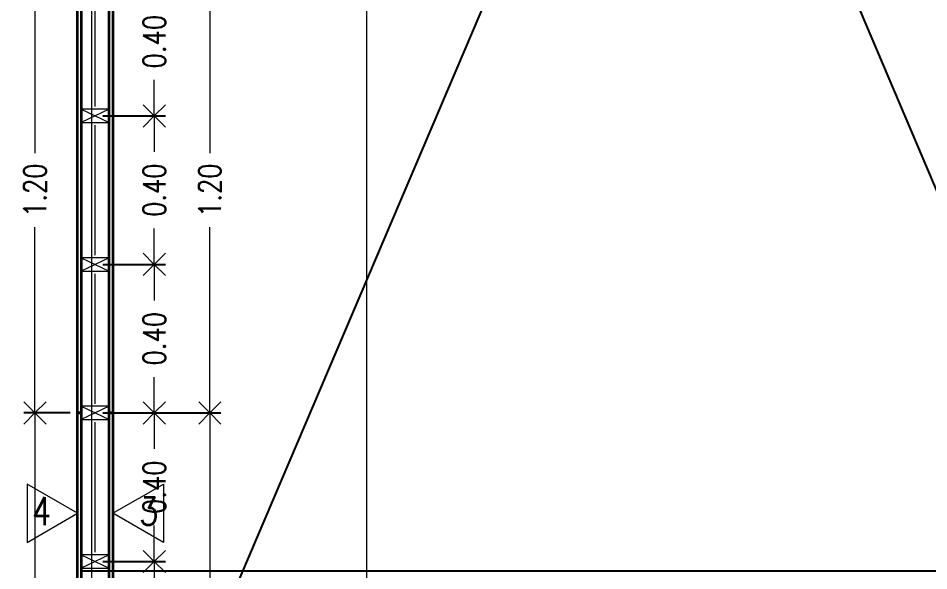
# Model space of a CAD drawing. Header units: metres. Extents: x -2 to 612, y -64 to 156.
# Drawn here: x 466.697 to 469.147, y 44.036 to 45.525 of the extents above; entities that cross this region are included whole.
import ezdxf

# ---------------------------------------------------------------- set-up
doc = ezdxf.new("R2010")
doc.units = ezdxf.units.M
doc.header["$LTSCALE"] = 5
doc.header["$MEASUREMENT"] = 0
doc.layers.get('0').update_dxf_attribs({"color": 30})
doc.layers.get('DEFPOINTS').update_dxf_attribs({"color": 210})
for name, color, linetype, lineweight in [('A-ANNO-DIMS', 3, 'Continuous', 18), ('A-ANNO-SYMB', 3, 'Continuous', 18), ('A-ANNO-TEXT', 3, 'Continuous', 18), ('A-ELEV-MBE2', 4, 'Continuous', 25), ('A-SECT-MCUT', 7, 'Continuous', 35), ('A-WALL-PATT', 8, 'Continuous', 18), ('A-WALL-STUD', 3, 'Continuous', 18)]:
    doc.layers.add(name, color=color, linetype=linetype, lineweight=lineweight)
doc.styles.add('E-ROMANS', font='romans.shx', dxfattribs={"width": 0.8})
doc.dimstyles.new('E-0050_ARW_12', dxfattribs={"dimscale": 0.001, "dimtxt": 60, "dimasz": 60, "dimexe": 30, "dimexo": 20, "dimgap": 30, "dimtad": 0, "dimzin": 0, "dimdsep": 46, "dimtxsty": 'E-ROMANS', "dimblk": 'OPEN90', "dimcen": 30, "dimclrd": 256, "dimclre": 256, "dimclrt": 256, "dimadec": 0, "dimazin": 0, "dimtfac": 1, "dimtmove": 1, "dimatfit": 3, "dimldrblk": 'OPEN90', "dimfxl": 1, "dimtfill": 1, "dimtolj": 1, "dimtzin": 0, "dimlwd": -1, "dimarcsym": 0})

# ---------------------------------------------------------------- blocks, each defined once
blk = doc.blocks.new('_Open90')
at = {"color": 0, "linetype": 'ByBlock', "lineweight": -2}
for p, q in [((-0.5, 0.5), (0, 0)), ((0, 0), (-1, 0)), ((0, 0), (-0.5, -0.5))]:
    blk.add_line(p, q, dxfattribs=at)
blk = doc.blocks.new('*D543')
at = {"layer": 'A-ANNO-DIMS', "lineweight": -2, "transparency": 16777216}
for p, q in [((466.9241, 44.0615), (467.0929, 44.0615)), ((466.9616, 43.6615), (467.0929, 43.6615))]:
    blk.add_line(p, q, dxfattribs=at)
at = {"layer": 'A-ANNO-DIMS', "transparency": 16777216}
for p, q in [((467.0629, 44.0015), (467.0629, 43.9647)), ((467.0629, 43.7215), (467.0629, 43.7584))]:
    blk.add_line(p, q, dxfattribs=at)
at = {"layer": 'DEFPOINTS', "color": 0, "transparency": 16777216}
for p in [(466.9041, 44.0615), (467.0629, 44.0615), (466.9416, 43.6615)]:
    blk.add_point(p, dxfattribs=at)
at = {"layer": 'A-ANNO-DIMS', "transparency": 16777216, "xscale": 0.06, "yscale": 0.06, "zscale": 0.06}
for p, rotation in [((467.0629, 44.0615), 90), ((467.0629, 43.6615), 270)]:
    blk.add_blockref('_Open90', p, dxfattribs=dict(at, rotation=rotation))
at = {"layer": 'A-ANNO-DIMS', "transparency": 16777216, "insert": (467.0629, 43.8615), "char_height": 0.06, "attachment_point": 5, "rotation": 90, "style": 'E-ROMANS', "bg_fill": 3, "box_fill_scale": 1.25, "bg_fill_color": 256, "bg_fill_true_color": 13158600, "bg_fill_transparency": 0}
blk.add_mtext('\\A1;0.40', dxfattribs=at)
blk = doc.blocks.new('*D544')
at = {"layer": 'A-ANNO-DIMS', "lineweight": -2, "transparency": 16777216}
for p, q in [((466.9241, 44.4615), (467.0929, 44.4615)), ((466.9241, 44.0615), (467.0929, 44.0615))]:
    blk.add_line(p, q, dxfattribs=at)
at = {"layer": 'A-ANNO-DIMS', "transparency": 16777216}
for p, q in [((467.0629, 44.4015), (467.0629, 44.3647)), ((467.0629, 44.1215), (467.0629, 44.1584))]:
    blk.add_line(p, q, dxfattribs=at)
at = {"layer": 'DEFPOINTS', "color": 0, "transparency": 16777216}
for p in [(466.9041, 44.4615), (467.0629, 44.4615), (466.9041, 44.0615)]:
    blk.add_point(p, dxfattribs=at)
at = {"layer": 'A-ANNO-DIMS', "transparency": 16777216, "xscale": 0.06, "yscale": 0.06, "zscale": 0.06}
for p, rotation in [((467.0629, 44.4615), 90), ((467.0629, 44.0615), 270)]:
    blk.add_blockref('_Open90', p, dxfattribs=dict(at, rotation=rotation))
at = {"layer": 'A-ANNO-DIMS', "transparency": 16777216, "insert": (467.0629, 44.2615), "char_height": 0.06, "attachment_point": 5, "rotation": 90, "style": 'E-ROMANS', "bg_fill": 3, "box_fill_scale": 1.25, "bg_fill_color": 256, "bg_fill_true_color": 13158600, "bg_fill_transparency": 0}
blk.add_mtext('\\A1;0.40', dxfattribs=at)
blk = doc.blocks.new('*D545')
at = {"layer": 'A-ANNO-DIMS', "lineweight": -2, "transparency": 16777216}
for p, q in [((466.9241, 44.8615), (467.0929, 44.8615)), ((466.9241, 44.4615), (467.0929, 44.4615))]:
    blk.add_line(p, q, dxfattribs=at)
at = {"layer": 'A-ANNO-DIMS', "transparency": 16777216}
for p, q in [((467.0629, 44.8015), (467.0629, 44.7647)), ((467.0629, 44.5215), (467.0629, 44.5584))]:
    blk.add_line(p, q, dxfattribs=at)
at = {"layer": 'DEFPOINTS', "color": 0, "transparency": 16777216}
for p in [(466.9041, 44.8615), (467.0629, 44.8615), (466.9041, 44.4615)]:
    blk.add_point(p, dxfattribs=at)
at = {"layer": 'A-ANNO-DIMS', "transparency": 16777216, "xscale": 0.06, "yscale": 0.06, "zscale": 0.06}
for p, rotation in [((467.0629, 44.8615), 90), ((467.0629, 44.4615), 270)]:
    blk.add_blockref('_Open90', p, dxfattribs=dict(at, rotation=rotation))
at = {"layer": 'A-ANNO-DIMS', "transparency": 16777216, "insert": (467.0629, 44.6615), "char_height": 0.06, "attachment_point": 5, "rotation": 90, "style": 'E-ROMANS', "bg_fill": 3, "box_fill_scale": 1.25, "bg_fill_color": 256, "bg_fill_true_color": 13158600, "bg_fill_transparency": 0}
blk.add_mtext('\\A1;0.40', dxfattribs=at)
blk = doc.blocks.new('*D546')
at = {"layer": 'A-ANNO-DIMS', "lineweight": -2, "transparency": 16777216}
for p, q in [((466.9241, 45.2615), (467.0929, 45.2615)), ((466.9241, 44.8615), (467.0929, 44.8615))]:
    blk.add_line(p, q, dxfattribs=at)
at = {"layer": 'A-ANNO-DIMS', "transparency": 16777216}
for p, q in [((467.0629, 45.2015), (467.0629, 45.1647)), ((467.0629, 44.9215), (467.0629, 44.9584))]:
    blk.add_line(p, q, dxfattribs=at)
at = {"layer": 'DEFPOINTS', "color": 0, "transparency": 16777216}
for p in [(466.9041, 45.2615), (467.0629, 45.2615), (466.9041, 44.8615)]:
    blk.add_point(p, dxfattribs=at)
at = {"layer": 'A-ANNO-DIMS', "transparency": 16777216, "xscale": 0.06, "yscale": 0.06, "zscale": 0.06}
for p, rotation in [((467.0629, 45.2615), 90), ((467.0629, 44.8615), 270)]:
    blk.add_blockref('_Open90', p, dxfattribs=dict(at, rotation=rotation))
at = {"layer": 'A-ANNO-DIMS', "transparency": 16777216, "insert": (467.0629, 45.0615), "char_height": 0.06, "attachment_point": 5, "rotation": 90, "style": 'E-ROMANS', "bg_fill": 3, "box_fill_scale": 1.25, "bg_fill_color": 256, "bg_fill_true_color": 13158600, "bg_fill_transparency": 0}
blk.add_mtext('\\A1;0.40', dxfattribs=at)
blk = doc.blocks.new('*D547')
at = {"layer": 'A-ANNO-DIMS', "lineweight": -2, "transparency": 16777216}
for p, q in [((466.9241, 45.6615), (467.0929, 45.6615)), ((466.9241, 45.2615), (467.0929, 45.2615))]:
    blk.add_line(p, q, dxfattribs=at)
at = {"layer": 'A-ANNO-DIMS', "transparency": 16777216}
for p, q in [((467.0629, 45.6015), (467.0629, 45.5647)), ((467.0629, 45.3215), (467.0629, 45.3584))]:
    blk.add_line(p, q, dxfattribs=at)
at = {"layer": 'DEFPOINTS', "color": 0, "transparency": 16777216}
for p in [(466.9041, 45.6615), (467.0629, 45.6615), (466.9041, 45.2615)]:
    blk.add_point(p, dxfattribs=at)
at = {"layer": 'A-ANNO-DIMS', "transparency": 16777216, "xscale": 0.06, "yscale": 0.06, "zscale": 0.06}
for p, rotation in [((467.0629, 45.6615), 90), ((467.0629, 45.2615), 270)]:
    blk.add_blockref('_Open90', p, dxfattribs=dict(at, rotation=rotation))
at = {"layer": 'A-ANNO-DIMS', "transparency": 16777216, "insert": (467.0629, 45.4615), "char_height": 0.06, "attachment_point": 5, "rotation": 90, "style": 'E-ROMANS', "bg_fill": 3, "box_fill_scale": 1.25, "bg_fill_color": 256, "bg_fill_true_color": 13158600, "bg_fill_transparency": 0}
blk.add_mtext('\\A1;0.40', dxfattribs=at)
blk = doc.blocks.new('*D1203')
at = {"layer": 'A-ANNO-DIMS', "lineweight": -2, "transparency": 16777216}
for p, q in [((466.9716, 44.4615), (467.2424, 44.4615)), ((466.9716, 43.2515), (467.2424, 43.2515))]:
    blk.add_line(p, q, dxfattribs=at)
at = {"layer": 'A-ANNO-DIMS', "transparency": 16777216}
for p, q in [((467.2124, 44.4015), (467.2124, 43.9494)), ((467.2124, 43.3115), (467.2124, 43.7637))]:
    blk.add_line(p, q, dxfattribs=at)
at = {"layer": 'DEFPOINTS', "color": 0, "transparency": 16777216}
for p in [(466.9516, 44.4615), (467.2124, 44.4615), (466.9516, 43.2515)]:
    blk.add_point(p, dxfattribs=at)
at = {"layer": 'A-ANNO-DIMS', "transparency": 16777216, "xscale": 0.06, "yscale": 0.06, "zscale": 0.06}
for p, rotation in [((467.2124, 44.4615), 90), ((467.2124, 43.2515), 270)]:
    blk.add_blockref('_Open90', p, dxfattribs=dict(at, rotation=rotation))
at = {"layer": 'A-ANNO-DIMS', "transparency": 16777216, "insert": (467.2124, 43.8565), "char_height": 0.06, "attachment_point": 5, "rotation": 90, "style": 'E-ROMANS', "bg_fill": 3, "box_fill_scale": 1.25, "bg_fill_color": 256, "bg_fill_true_color": 13158600, "bg_fill_transparency": 0}
blk.add_mtext('\\A1;1.21', dxfattribs=at)
blk = doc.blocks.new('*D1204')
at = {"layer": 'A-ANNO-DIMS', "lineweight": -2, "transparency": 16777216}
for p, q in [((466.9716, 45.6615), (467.2424, 45.6615)), ((466.9716, 44.4615), (467.2424, 44.4615))]:
    blk.add_line(p, q, dxfattribs=at)
at = {"layer": 'A-ANNO-DIMS', "transparency": 16777216}
for p, q in [((467.2124, 45.6015), (467.2124, 45.1613)), ((467.2124, 44.5215), (467.2124, 44.9618))]:
    blk.add_line(p, q, dxfattribs=at)
at = {"layer": 'DEFPOINTS', "color": 0, "transparency": 16777216}
for p in [(466.9516, 45.6615), (467.2124, 45.6615), (466.9516, 44.4615)]:
    blk.add_point(p, dxfattribs=at)
at = {"layer": 'A-ANNO-DIMS', "transparency": 16777216, "xscale": 0.06, "yscale": 0.06, "zscale": 0.06}
for p, rotation in [((467.2124, 45.6615), 90), ((467.2124, 44.4615), 270)]:
    blk.add_blockref('_Open90', p, dxfattribs=dict(at, rotation=rotation))
at = {"layer": 'A-ANNO-DIMS', "transparency": 16777216, "insert": (467.2124, 45.0615), "char_height": 0.06, "attachment_point": 5, "rotation": 90, "style": 'E-ROMANS', "bg_fill": 3, "box_fill_scale": 1.25, "bg_fill_color": 256, "bg_fill_true_color": 13158600, "bg_fill_transparency": 0}
blk.add_mtext('\\A1;1.20', dxfattribs=at)
blk = doc.blocks.new('*D1264')
at = {"layer": 'A-ANNO-DIMS', "lineweight": -2, "transparency": 16777216}
for p, q in [((466.8366, 44.4615), (466.7118, 44.4615)), ((466.8366, 43.3365), (466.7118, 43.3365))]:
    blk.add_line(p, q, dxfattribs=at)
at = {"layer": 'A-ANNO-DIMS', "transparency": 16777216}
for p, q in [((466.7418, 44.4015), (466.7418, 43.9988)), ((466.7418, 43.3965), (466.7418, 43.7993))]:
    blk.add_line(p, q, dxfattribs=at)
at = {"layer": 'DEFPOINTS', "color": 0, "transparency": 16777216}
for p in [(466.7418, 44.4615), (466.8566, 44.4615), (466.8566, 43.3365)]:
    blk.add_point(p, dxfattribs=at)
at = {"layer": 'A-ANNO-DIMS', "transparency": 16777216, "xscale": 0.06, "yscale": 0.06, "zscale": 0.06}
for p, rotation in [((466.7418, 44.4615), 90), ((466.7418, 43.3365), 270)]:
    blk.add_blockref('_Open90', p, dxfattribs=dict(at, rotation=rotation))
at = {"layer": 'A-ANNO-DIMS', "transparency": 16777216, "insert": (466.7418, 43.899), "char_height": 0.06, "attachment_point": 5, "rotation": 90, "style": 'E-ROMANS', "bg_fill": 3, "box_fill_scale": 1.25, "bg_fill_color": 256, "bg_fill_true_color": 13158600, "bg_fill_transparency": 0}
blk.add_mtext('\\A1;1.12', dxfattribs=at)
blk = doc.blocks.new('*D1265')
at = {"layer": 'A-ANNO-DIMS', "lineweight": -2, "transparency": 16777216}
for p, q in [((466.8366, 45.6615), (466.7118, 45.6615)), ((466.8366, 44.4615), (466.7118, 44.4615))]:
    blk.add_line(p, q, dxfattribs=at)
at = {"layer": 'A-ANNO-DIMS', "transparency": 16777216}
for p, q in [((466.7418, 45.6015), (466.7418, 45.1613)), ((466.7418, 44.5215), (466.7418, 44.9618))]:
    blk.add_line(p, q, dxfattribs=at)
at = {"layer": 'DEFPOINTS', "color": 0, "transparency": 16777216}
for p in [(466.7418, 45.6615), (466.8566, 45.6615), (466.8566, 44.4615)]:
    blk.add_point(p, dxfattribs=at)
at = {"layer": 'A-ANNO-DIMS', "transparency": 16777216, "xscale": 0.06, "yscale": 0.06, "zscale": 0.06}
for p, rotation in [((466.7418, 45.6615), 90), ((466.7418, 44.4615), 270)]:
    blk.add_blockref('_Open90', p, dxfattribs=dict(at, rotation=rotation))
at = {"layer": 'A-ANNO-DIMS', "transparency": 16777216, "insert": (466.7418, 45.0615), "char_height": 0.06, "attachment_point": 5, "rotation": 90, "style": 'E-ROMANS', "bg_fill": 3, "box_fill_scale": 1.25, "bg_fill_color": 256, "bg_fill_true_color": 13158600, "bg_fill_transparency": 0}
blk.add_mtext('\\A1;1.20', dxfattribs=at)
blk = doc.blocks.new('*D1154')
at = {"layer": 'A-ANNO-DIMS', "lineweight": -2, "transparency": 16777216}
for p, q in [((466.9716, 50.2595), (467.6649, 50.2595)), ((466.9716, 43.2405), (467.6649, 43.2405))]:
    blk.add_line(p, q, dxfattribs=at)
at = {"layer": 'A-ANNO-DIMS', "transparency": 16777216}
for p, q in [((467.6349, 50.1995), (467.6349, 46.8532)), ((467.6349, 43.3005), (467.6349, 46.6469))]:
    blk.add_line(p, q, dxfattribs=at)
at = {"layer": 'DEFPOINTS', "color": 0, "transparency": 16777216}
for p in [(466.9516, 50.2595), (466.9516, 43.2405), (467.6349, 43.2405)]:
    blk.add_point(p, dxfattribs=at)
at = {"layer": 'A-ANNO-DIMS', "transparency": 16777216, "xscale": 0.06, "yscale": 0.06, "zscale": 0.06}
for p, rotation in [((467.6349, 50.2595), 90), ((467.6349, 43.2405), 270)]:
    blk.add_blockref('_Open90', p, dxfattribs=dict(at, rotation=rotation))
at = {"layer": 'A-ANNO-DIMS', "transparency": 16777216, "insert": (467.6349, 46.75), "char_height": 0.06, "attachment_point": 5, "rotation": 90, "style": 'E-ROMANS', "bg_fill": 3, "box_fill_scale": 1.25, "bg_fill_color": 256, "bg_fill_true_color": 13158600, "bg_fill_transparency": 0}
blk.add_mtext('\\A1;7.02', dxfattribs=at)

msp = doc.modelspace()

# ---------------------------------------------------------------- linework, layer by layer
at = {"layer": 'A-ELEV-MBE2', "ltscale": 7}
for p, q in [((466.96257, 50.26054), (469.92957, 43.26153)), ((466.96257, 43.23954), (469.92957, 50.21353))]:
    msp.add_line(p, q, dxfattribs=at)
at = {"layer": 'A-SECT-MCUT'}
for points in [[(466.86657, 45.66154), (466.86657, 44.46154), (466.85657, 44.46154), (466.85657, 45.66154)], [(466.95156, 45.66154), (466.95156, 44.46154), (466.94156, 44.46154), (466.94156, 45.66154)], [(466.86656, 44.46154), (466.86657, 43.33654), (466.85657, 43.33654), (466.85656, 44.46154)], [(466.95157, 44.46154), (466.95157, 43.25154), (466.94157, 43.25154), (466.94157, 44.46154)]]:
    msp.add_lwpolyline(points, close=True, dxfattribs=at)

# ---------------------------------------------------------------- next in the draw order: dimensions: what is measured, and where the dimension line sits
at = {"layer": 'A-ANNO-DIMS'}
for base, p1, p2, picture, middle in [((466.741831, 44.461539), (466.856567, 43.336544), (466.856564, 44.461539), '*D1264', (466.741831, 43.899042)), ((467.06287, 44.06154), (466.94157, 43.66154), (466.90407, 44.06154), '*D543', (467.06287, 43.86154))]:
    dim = msp.add_linear_dim(base=base, p1=p1, p2=p2, angle=90, dimstyle='E-0050_ARW_12', dxfattribs=at)
    dim.commit()
    dim.dimension.update_dxf_attribs({"geometry": picture, "text_midpoint": middle})

# ---------------------------------------------------------------- next in the draw order: linework, layer by layer
at = {"layer": 'A-ANNO-TEXT'}
msp.add_lwpolyline([(466.85655, 44.19132), (466.72069, 44.26976), (466.72069, 44.11288)], close=True, dxfattribs=at)

# ---------------------------------------------------------------- next in the draw order: texts
at = {"layer": 'A-ANNO-TEXT', "insert": (466.75965, 44.19698), "char_height": 0.075, "attachment_point": 5, "rotation": 0.00048, "style": 'E-ROMANS'}
msp.add_mtext('\\pi-0.45,l0.45,t0.45;4', dxfattribs=at)

# ---------------------------------------------------------------- next in the draw order: dimensions: what is measured, and where the dimension line sits
at = {"layer": 'A-ANNO-DIMS'}
for base, p1, p2, picture, middle in [((466.74183, 45.66154), (466.85656, 44.46154), (466.85657, 45.66154), '*D1265', (466.74183, 45.06154)), ((467.06287, 44.46154), (466.90407, 44.06154), (466.90407, 44.46154), '*D544', (467.06287, 44.26154))]:
    dim = msp.add_linear_dim(base=base, p1=p1, p2=p2, angle=90, dimstyle='E-0050_ARW_12', dxfattribs=at)
    dim.commit()
    dim.dimension.update_dxf_attribs({"geometry": picture, "text_midpoint": middle})

# ---------------------------------------------------------------- next in the draw order: linework, layer by layer
at = {"layer": 'A-WALL-PATT', "ltscale": 0.1}
msp.add_line((466.90406, 44.08645), (466.90406, 44.43645), dxfattribs=at)

# ---------------------------------------------------------------- next in the draw order: dimensions: what is measured, and where the dimension line sits
at = {"layer": 'A-ANNO-DIMS'}
dim = msp.add_linear_dim(base=(467.06287, 44.86154), p1=(466.90407, 44.46154), p2=(466.90406, 44.86154), angle=90, dimstyle='E-0050_ARW_12', dxfattribs=at)
dim.commit()
dim.dimension.update_dxf_attribs({"geometry": '*D545', "text_midpoint": (467.06287, 44.66154)})

# ---------------------------------------------------------------- next in the draw order: linework, layer by layer
at = {"layer": 'A-WALL-PATT', "ltscale": 0.1}
msp.add_line((466.90406, 44.48645), (466.90406, 44.83645), dxfattribs=at)

# ---------------------------------------------------------------- next in the draw order: dimensions: what is measured, and where the dimension line sits
at = {"layer": 'A-ANNO-DIMS'}
for base, p1, p2, picture, middle in [((467.06287, 45.26154), (466.90406, 44.86154), (466.90407, 45.26154), '*D546', (467.06287, 45.06154)), ((467.2124, 44.46154), (466.95157, 43.25154), (466.95156, 44.46154), '*D1203', (467.2124, 43.85654))]:
    dim = msp.add_linear_dim(base=base, p1=p1, p2=p2, angle=90, dimstyle='E-0050_ARW_12', dxfattribs=at)
    dim.commit()
    dim.dimension.update_dxf_attribs({"geometry": picture, "text_midpoint": middle})

# ---------------------------------------------------------------- next in the draw order: linework, layer by layer
at = {"layer": 'A-WALL-PATT', "ltscale": 0.1}
msp.add_line((466.90406, 44.88645), (466.90406, 45.23645), dxfattribs=at)

# ---------------------------------------------------------------- next in the draw order: dimensions: what is measured, and where the dimension line sits
at = {"layer": 'A-ANNO-DIMS'}
dim = msp.add_linear_dim(base=(467.06287, 45.66154), p1=(466.90407, 45.26154), p2=(466.90407, 45.66154), angle=90, dimstyle='E-0050_ARW_12', dxfattribs=at)
dim.commit()
dim.dimension.update_dxf_attribs({"geometry": '*D547', "text_midpoint": (467.06287, 45.46154)})

# ---------------------------------------------------------------- next in the draw order: linework, layer by layer
at = {"layer": 'A-ANNO-SYMB'}
msp.add_line((466.89407, 52.35043), (466.89407, 41.94592), dxfattribs=at)
at = {"layer": 'A-WALL-PATT', "ltscale": 0.1}
msp.add_line((466.90406, 45.28645), (466.90406, 45.63645), dxfattribs=at)

# ---------------------------------------------------------------- next in the draw order: dimensions: what is measured, and where the dimension line sits
at = {"layer": 'A-ANNO-DIMS'}
dim = msp.add_linear_dim(base=(467.2124, 45.66154), p1=(466.95156, 44.46154), p2=(466.95156, 45.66154), angle=90, dimstyle='E-0050_ARW_12', dxfattribs=at)
dim.commit()
dim.dimension.update_dxf_attribs({"geometry": '*D1204', "text_midpoint": (467.2124, 45.06154)})

# ---------------------------------------------------------------- next in the draw order: dimensions: what is measured, and where the dimension line sits
dim = msp.add_linear_dim(base=(467.63487, 43.24054), p1=(466.95157, 50.25954), p2=(466.95157, 43.24054), angle=90, dimstyle='E-0050_ARW_12', dxfattribs=at)
dim.commit()
dim.dimension.update_dxf_attribs({"geometry": '*D1154', "text_midpoint": (467.63487, 46.75004)})

# ---------------------------------------------------------------- next in the draw order: linework, layer by layer
at = {"layer": 'A-ANNO-TEXT'}
msp.add_lwpolyline([(466.95155, 44.19132), (467.08741, 44.26976), (467.08741, 44.11288)], close=True, dxfattribs=at)
at = {"layer": 'A-ELEV-MBE2', "ltscale": 7}
msp.add_line((466.96257, 50.26054), (469.92957, 43.26153), dxfattribs=at)
at = {"layer": 'A-ELEV-MBE2'}
msp.add_line((466.86657, 44.03653), (470.01656, 44.03653), dxfattribs=at)
at = {"layer": 'A-WALL-STUD'}
for p, q in [((466.94155, 45.27954), (466.86655, 45.24354)), ((466.86655, 45.27954), (466.94155, 45.24354)), ((466.94155, 44.87954), (466.86655, 44.84354)), ((466.86655, 44.87954), (466.94155, 44.84354)), ((466.94155, 44.47954), (466.86655, 44.44354)), ((466.86655, 44.47954), (466.94155, 44.44354)), ((466.94155, 44.07954), (466.86655, 44.04354)), ((466.86655, 44.07954), (466.94155, 44.04354))]:
    msp.add_line(p, q, dxfattribs=at)
for points in [[(466.94155, 45.27954), (466.86655, 45.27954), (466.86655, 45.24354), (466.94155, 45.24354)], [(466.94155, 44.87954), (466.86655, 44.87954), (466.86655, 44.84354), (466.94155, 44.84354)], [(466.94155, 44.47954), (466.86655, 44.47954), (466.86655, 44.44354), (466.94155, 44.44354)], [(466.94155, 44.07954), (466.86655, 44.07954), (466.86655, 44.04354), (466.94155, 44.04354)]]:
    msp.add_lwpolyline(points, close=True, dxfattribs=at)

# ---------------------------------------------------------------- next in the draw order: texts
at = {"layer": 'A-ANNO-TEXT', "insert": (467.04845, 44.19698), "char_height": 0.075, "attachment_point": 5, "rotation": 359.99952, "style": 'E-ROMANS'}
msp.add_mtext('\\pi-0.45,l0.45,t0.45;3', dxfattribs=at)

doc.saveas('drawing.dxf')
